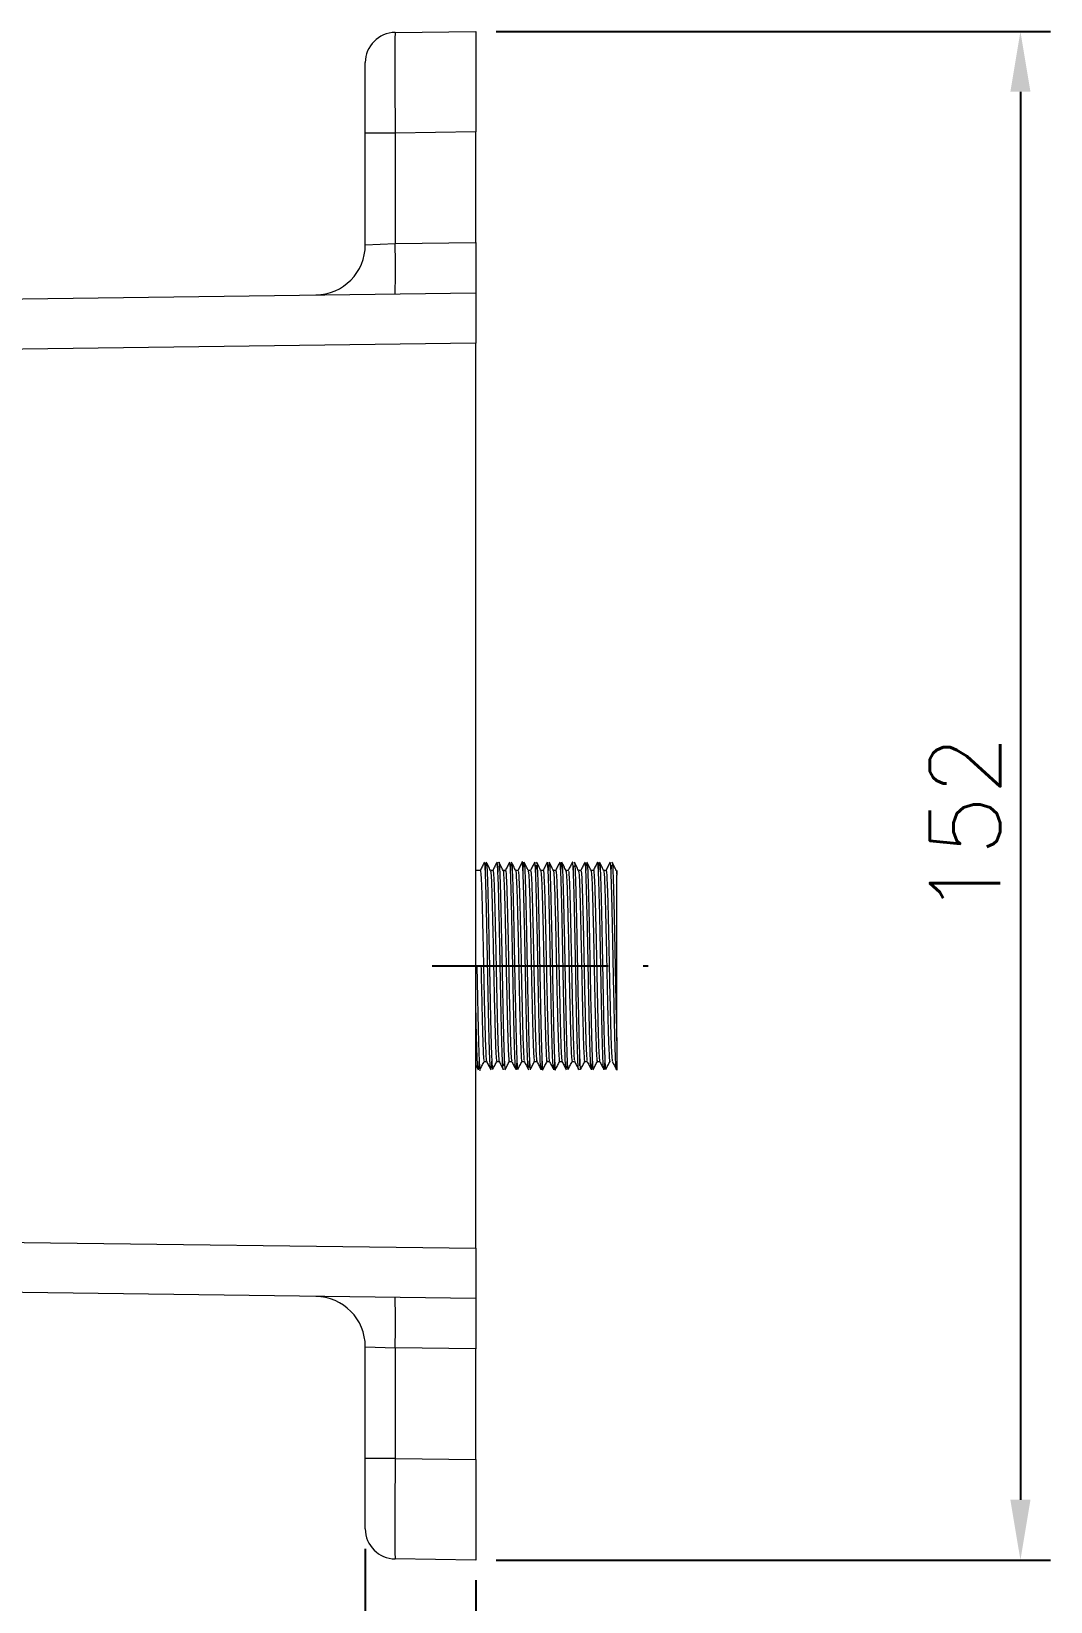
# Model space of a CAD drawing. Extents: x 14808 to 20058, y -13198 to -11680.
# Drawn here: x 18880.9 to 18931.6, y -12912.1 to -12834 of the extents above; entities that cross this region are included whole.
import ezdxf

# ---------------------------------------------------------------- set-up
doc = ezdxf.new("R2010")
doc.units = 0
doc.header["$LTSCALE"] = 7
doc.header["$MEASUREMENT"] = 0
doc.linetypes.add('CENTER', pattern=[2, 1.25, -0.25, 0.25, -0.25])
doc.layers.get('0').update_dxf_attribs({"color": 2, "linetype": 'CONTINUOUS'})
doc.layers.add('CL', color=1, linetype='CENTER')
doc.layers.add('D', color=2, linetype='CONTINUOUS')
doc.styles.add('GHS', font='romans', dxfattribs={"bigfont": 'ghs'})

# ---------------------------------------------------------------- blocks, each defined once
blk = doc.blocks.new('A$C6AAC44BB')
at = {"color": 7, "linetype": 'Continuous', "lineweight": 15}
for p, q in [((41.213, 40.455), (43.222, 40.481)), ((43.222, 40.481), (43.222, 37.981)), ((40.472, 37.955), (40.472, 39.705)), ((41.213, 37.955), (40.472, 37.955)), ((40.472, 35.179), (40.472, 37.955)), ((43.222, 37.981), (41.213, 37.955)), ((41.213, 37.955), (41.213, 35.205)), ((43.222, 35.231), (43.222, 37.981)), ((40.472, 35.179), (41.213, 35.205)), ((41.213, 35.205), (43.222, 35.231)), ((43.222, 35.231), (43.222, 33.981)), ((15.657, 33.62), (43.222, 33.981)), ((43.222, 33.981), (43.222, 32.731)), ((43.222, 32.731), (15.657, 32.37)), ((43.222, 10.231), (43.222, 32.731)), ((43.332, 19.626), (43.222, 19.626)), ((43.644, 19.626), (43.583, 19.626)), ((43.957, 19.626), (43.895, 19.626)), ((44.082, 19.557), (44.096, 19.8)), ((44.269, 19.626), (44.208, 19.626)), ((44.582, 19.626), (44.52, 19.626)), ((44.707, 19.556), (44.717, 19.758)), ((44.894, 19.626), (44.833, 19.626)), ((45.02, 19.561), (45.031, 19.773)), ((45.207, 19.626), (45.145, 19.626)), ((45.519, 19.626), (45.458, 19.626)), ((45.832, 19.626), (45.77, 19.626)), ((45.957, 19.557), (45.971, 19.796)), ((46.144, 19.626), (46.083, 19.626)), ((46.457, 19.626), (46.395, 19.626)), ((46.582, 19.554), (46.592, 19.753)), ((46.722, 19.626), (46.722, 19.508)), ((43.347, 17.251), (43.245, 17.251)), ((43.425, 14.876), (43.487, 14.876)), ((43.613, 14.945), (43.598, 14.703)), ((43.738, 14.876), (43.799, 14.876)), ((44.05, 14.876), (44.112, 14.876)), ((44.363, 14.876), (44.424, 14.876)), ((44.55, 14.943), (44.538, 14.724)), ((44.675, 14.876), (44.737, 14.876)), ((44.988, 14.876), (45.049, 14.876)), ((45.3, 14.876), (45.362, 14.876)), ((45.488, 14.944), (45.473, 14.699)), ((45.613, 14.876), (45.674, 14.876)), ((45.925, 14.876), (45.987, 14.876)), ((46.238, 14.876), (46.299, 14.876)), ((46.55, 14.876), (46.569, 14.876)), ((15.657, 10.592), (43.222, 10.231)), ((43.222, 10.231), (43.222, 8.981)), ((43.222, 8.981), (15.657, 9.342)), ((43.222, 8.981), (43.222, 7.731)), ((40.472, 7.783), (41.213, 7.758)), ((40.472, 5.007), (40.472, 7.783)), ((43.222, 7.731), (41.213, 7.758)), ((41.213, 7.758), (41.213, 5.007)), ((43.222, 4.981), (43.222, 7.731)), ((41.213, 5.007), (40.472, 5.007)), ((40.472, 3.257), (40.472, 5.007)), ((41.213, 5.007), (43.222, 4.981)), ((43.222, 4.981), (43.222, 2.481)), ((43.222, 2.481), (41.213, 2.507))]:
    blk.add_line(p, q, dxfattribs=at)
for centre, radius, start, end in [((41.222, 39.705), 0.75, 90.75, 180), ((39.222, 35.179), 1.25, 270.75, 0), ((17.336, 34.58), 23.885, 358.5007, 1.4993), ((39.222, 7.783), 1.25, 0, 89.25), ((17.336, 8.382), 23.885, 358.5007, 1.4993), ((41.222, 3.257), 0.75, 180, 269.25)]:
    blk.add_arc(centre, radius, start, end, dxfattribs=at)
for centre, major_axis, start_param, end_param in [((41.222, 37.955), (-0.01, 2.5), 0.000036, 1.570661), ((41.222, 5.008), (0.01, 2.5), 1.570932, 3.141557)]:
    blk.add_ellipse(centre, major_axis=major_axis, ratio=0.003926, start_param=start_param, end_param=end_param, dxfattribs=at)
for points, knots in [([(43.433, 19.831), (43.416, 19.796), (43.382, 19.728), (43.348, 19.66), (43.331, 19.626)], [0, 0, 0, 0, 0.504702, 1, 1, 1, 1]), ([(43.332, 19.621), (43.336, 19.608), (43.344, 19.581), (43.359, 19.32), (43.372, 18.91), (43.385, 18.372), (43.4, 17.75), (43.413, 17.089), (43.427, 16.441), (43.441, 15.855), (43.454, 15.371), (43.468, 15.043), (43.479, 14.882), (43.485, 14.894), (43.486, 14.896)], [0, 0, 0, 0, 0.082633, 0.172678, 0.261018, 0.349873, 0.43987, 0.527886, 0.617141, 0.707006, 0.794849, 0.884423, 0.974074, 1, 1, 1, 1]), ([(43.589, 14.708), (43.586, 14.705), (43.579, 14.691), (43.564, 14.977), (43.549, 15.486), (43.538, 15.979), (43.527, 16.509), (43.514, 17.144), (43.498, 18.019), (43.48, 18.81), (43.465, 19.418), (43.448, 19.793), (43.437, 19.808), (43.433, 19.815)], [0, 0, 0, 0, 0.045469, 0.152868, 0.260273, 0.346272, 0.367918, 0.475321, 0.582722, 0.690123, 0.797527, 0.904926, 1, 1, 1, 1]), ([(43.456, 19.552), (43.457, 19.573), (43.463, 19.756), (43.47, 19.79), (43.475, 19.82)], [0, 0, 0, 0, 0.117552, 1, 1, 1, 1]), ([(43.584, 19.624), (43.566, 19.659), (43.532, 19.728), (43.497, 19.797), (43.48, 19.831)], [0, 0, 0, 0, 0.499987, 1, 1, 1, 1]), ([(43.481, 19.797), (43.485, 19.79), (43.494, 19.773), (43.509, 19.416), (43.525, 18.812), (43.542, 18.054), (43.553, 17.473), (43.564, 16.895), (43.576, 16.281), (43.593, 15.525), (43.609, 14.974), (43.625, 14.676), (43.634, 14.697), (43.637, 14.706)], [0, 0, 0, 0, 0.071613, 0.178849, 0.28609, 0.393324, 0.487021, 0.500737, 0.607969, 0.71521, 0.822446, 0.929683, 1, 1, 1, 1]), ([(43.584, 19.61), (43.587, 19.598), (43.595, 19.572), (43.609, 19.319), (43.622, 18.91), (43.635, 18.372), (43.65, 17.75), (43.663, 17.089), (43.677, 16.441), (43.691, 15.855), (43.704, 15.372), (43.718, 15.041), (43.73, 14.877), (43.736, 14.893), (43.738, 14.898)], [0, 0, 0, 0, 0.070385, 0.160353, 0.248618, 0.337397, 0.427317, 0.515259, 0.604437, 0.694226, 0.781995, 0.871492, 0.961067, 1, 1, 1, 1]), ([(43.746, 19.831), (43.728, 19.796), (43.694, 19.728), (43.66, 19.66), (43.643, 19.626)], [0, 0, 0, 0, 0.5047353, 1, 1, 1, 1]), ([(43.644, 19.613), (43.645, 19.617), (43.65, 19.645), (43.66, 19.52), (43.675, 19.237), (43.688, 18.788), (43.702, 18.226), (43.716, 17.589), (43.729, 16.927), (43.743, 16.289), (43.757, 15.726), (43.77, 15.273), (43.784, 14.989), (43.794, 14.861), (43.798, 14.881), (43.799, 14.882)], [0, 0, 0, 0, 0.015448, 0.104557, 0.194506, 0.282422, 0.371886, 0.461655, 0.549484, 0.639221, 0.728729, 0.816623, 0.906552, 0.995717, 1, 1, 1, 1]), ([(43.901, 14.679), (43.901, 14.677), (43.895, 14.64), (43.884, 14.839), (43.867, 15.281), (43.851, 15.978), (43.833, 16.809), (43.817, 17.693), (43.799, 18.525), (43.783, 19.219), (43.766, 19.669), (43.753, 19.866), (43.746, 19.812), (43.745, 19.801)], [0, 0, 0, 0, 0.004909, 0.112277, 0.219648, 0.327018, 0.434387, 0.541759, 0.649126, 0.7565, 0.863868, 0.971239, 1, 1, 1, 1]), ([(43.769, 19.549), (43.772, 19.626), (43.775, 19.72), (43.779, 19.735), (43.779, 19.737)], [0, 0, 0, 0, 0.824627, 1, 1, 1, 1]), ([(43.793, 19.823), (43.794, 19.825), (43.799, 19.862), (43.811, 19.663), (43.828, 19.222), (43.844, 18.525), (43.862, 17.694), (43.878, 16.81), (43.895, 15.978), (43.911, 15.283), (43.928, 14.833), (43.941, 14.636), (43.948, 14.69), (43.95, 14.701)], [0, 0, 0, 0, 0.00473, 0.112161, 0.2196, 0.327033, 0.434467, 0.541905, 0.649337, 0.756778, 0.864208, 0.971647, 1, 1, 1, 1]), ([(43.896, 19.624), (43.879, 19.659), (43.844, 19.727), (43.81, 19.796), (43.793, 19.831)], [0, 0, 0, 0, 0.499988, 1, 1, 1, 1]), ([(43.896, 19.622), (43.896, 19.622), (43.901, 19.643), (43.91, 19.517), (43.925, 19.238), (43.938, 18.787), (43.952, 18.226), (43.966, 17.589), (43.979, 16.927), (43.993, 16.29), (44.007, 15.726), (44.02, 15.273), (44.034, 14.986), (44.044, 14.859), (44.05, 14.886), (44.05, 14.89)], [0, 0, 0, 0, 0.002202, 0.0913235, 0.1812848, 0.2692123, 0.3586882, 0.44847, 0.536311, 0.6260604, 0.7155803, 0.8034862, 0.8934269, 0.9826039, 1, 1, 1, 1]), ([(44.058, 19.831), (44.041, 19.796), (44.007, 19.728), (43.973, 19.66), (43.956, 19.626)], [0, 0, 0, 0, 0.504722, 1, 1, 1, 1]), ([(43.957, 19.605), (43.959, 19.61), (43.965, 19.627), (43.976, 19.467), (43.99, 19.14), (44.003, 18.659), (44.018, 18.076), (44.031, 17.428), (44.044, 16.767), (44.059, 16.143), (44.072, 15.602), (44.086, 15.191), (44.099, 14.934), (44.107, 14.904), (44.111, 14.891)], [0, 0, 0, 0, 0.036982, 0.126568, 0.216153, 0.303957, 0.393769, 0.483046, 0.571001, 0.660957, 0.749846, 0.838103, 0.928119, 1, 1, 1, 1]), ([(44.214, 14.705), (44.21, 14.712), (44.201, 14.729), (44.185, 15.087), (44.17, 15.691), (44.152, 16.482), (44.136, 17.358), (44.119, 18.221), (44.102, 18.978), (44.086, 19.529), (44.07, 19.826), (44.061, 19.804), (44.058, 19.796)], [0, 0, 0, 0, 0.07125, 0.178678, 0.286111, 0.393537, 0.500971, 0.608398, 0.715829, 0.823259, 0.930687, 1, 1, 1, 1]), ([(44.209, 19.624), (44.191, 19.659), (44.157, 19.727), (44.122, 19.796), (44.105, 19.831)], [0, 0, 0, 0, 0.499988, 1, 1, 1, 1]), ([(44.106, 19.794), (44.108, 19.798), (44.116, 19.811), (44.13, 19.525), (44.146, 18.98), (44.163, 18.222), (44.18, 17.359), (44.197, 16.483), (44.214, 15.692), (44.23, 15.084), (44.247, 14.708), (44.257, 14.694), (44.262, 14.687)], [0, 0, 0, 0, 0.045217, 0.152568, 0.259927, 0.367276, 0.474634, 0.581985, 0.689338, 0.796693, 0.904044, 1, 1, 1, 1]), ([(44.209, 19.607), (44.21, 19.609), (44.215, 19.622), (44.226, 19.465), (44.24, 19.14), (44.253, 18.659), (44.268, 18.076), (44.281, 17.428), (44.294, 16.767), (44.309, 16.143), (44.322, 15.603), (44.336, 15.19), (44.35, 14.924), (44.359, 14.894), (44.363, 14.88)], [0, 0, 0, 0, 0.0238064, 0.1134344, 0.2030623, 0.2909079, 0.3807625, 0.4700821, 0.5580791, 0.6480775, 0.7370088, 0.8253078, 0.9153662, 1, 1, 1, 1]), ([(44.371, 19.831), (44.353, 19.796), (44.319, 19.728), (44.285, 19.66), (44.268, 19.626)], [0, 0, 0, 0, 0.504758, 1, 1, 1, 1]), ([(44.269, 19.607), (44.272, 19.607), (44.28, 19.607), (44.292, 19.402), (44.306, 19.034), (44.319, 18.525), (44.334, 17.921), (44.347, 17.266), (44.36, 16.609), (44.375, 16.003), (44.388, 15.488), (44.402, 15.114), (44.414, 14.907), (44.421, 14.902), (44.423, 14.9)], [0, 0, 0, 0, 0.058764, 0.148679, 0.237755, 0.325874, 0.415885, 0.504528, 0.593035, 0.683057, 0.771273, 0.860232, 0.950183, 1, 1, 1, 1]), ([(44.526, 14.703), (44.525, 14.697), (44.518, 14.672), (44.504, 14.922), (44.488, 15.431), (44.471, 16.168), (44.454, 17.021), (44.438, 17.902), (44.42, 18.707), (44.404, 19.357), (44.387, 19.735), (44.376, 19.887), (44.37, 19.828), (44.37, 19.826)], [0, 0, 0, 0, 0.030747, 0.138142, 0.245545, 0.352941, 0.46034, 0.56774, 0.675137, 0.782538, 0.889933, 0.997336, 1, 1, 1, 1]), ([(44.394, 19.547), (44.395, 19.587), (44.403, 19.784), (44.41, 19.81), (44.415, 19.83)], [0, 0, 0, 0, 0.202918, 1, 1, 1, 1]), ([(44.521, 19.624), (44.504, 19.659), (44.469, 19.728), (44.435, 19.796), (44.418, 19.831)], [0, 0, 0, 0, 0.499987, 1, 1, 1, 1]), ([(44.418, 19.806), (44.423, 19.789), (44.433, 19.749), (44.449, 19.346), (44.465, 18.711), (44.483, 17.902), (44.499, 17.022), (44.516, 16.169), (44.533, 15.433), (44.549, 14.918), (44.564, 14.661), (44.572, 14.697), (44.575, 14.709)], [0, 0, 0, 0, 0.086172, 0.193638, 0.301107, 0.408571, 0.516042, 0.623504, 0.730976, 0.838439, 0.945906, 1, 1, 1, 1]), ([(44.521, 19.602), (44.523, 19.602), (44.53, 19.6), (44.542, 19.401), (44.556, 19.035), (44.569, 18.525), (44.584, 17.921), (44.597, 17.266), (44.61, 16.609), (44.625, 16.002), (44.638, 15.488), (44.652, 15.113), (44.665, 14.899), (44.672, 14.896), (44.675, 14.894)], [0, 0, 0, 0, 0.0458904, 0.1358008, 0.2248719, 0.3129873, 0.4029936, 0.4916318, 0.5801345, 0.6701528, 0.7583636, 0.847319, 0.9372654, 1, 1, 1, 1]), ([(44.683, 19.831), (44.666, 19.796), (44.632, 19.728), (44.598, 19.66), (44.581, 19.626)], [0, 0, 0, 0, 0.5047257, 1, 1, 1, 1]), ([(44.582, 19.619), (44.586, 19.608), (44.594, 19.583), (44.608, 19.327), (44.622, 18.921), (44.635, 18.385), (44.65, 17.764), (44.663, 17.104), (44.676, 16.454), (44.691, 15.867), (44.704, 15.381), (44.718, 15.048), (44.729, 14.884), (44.735, 14.895), (44.736, 14.897)], [0, 0, 0, 0, 0.0806468, 0.1706936, 0.2590932, 0.347886, 0.4378967, 0.5259516, 0.6151551, 0.705046, 0.7929064, 0.8824412, 0.972129, 1, 1, 1, 1]), ([(44.839, 14.685), (44.834, 14.713), (44.823, 14.773), (44.806, 15.212), (44.79, 15.869), (44.773, 16.689), (44.757, 17.571), (44.739, 18.417), (44.723, 19.135), (44.706, 19.623), (44.692, 19.853), (44.685, 19.807), (44.682, 19.794)], [0, 0, 0, 0, 0.097219, 0.204622, 0.312026, 0.419427, 0.526834, 0.634232, 0.741639, 0.84904, 0.956443, 1, 1, 1, 1]), ([(44.834, 19.624), (44.817, 19.658), (44.782, 19.727), (44.748, 19.796), (44.73, 19.831)], [0, 0, 0, 0, 0.499988, 1, 1, 1, 1]), ([(44.731, 19.808), (44.732, 19.813), (44.738, 19.844), (44.751, 19.618), (44.768, 19.137), (44.784, 18.417), (44.802, 17.573), (44.817, 16.69), (44.835, 15.872), (44.851, 15.203), (44.868, 14.793), (44.88, 14.624), (44.886, 14.682), (44.887, 14.689)], [0, 0, 0, 0, 0.018615, 0.126088, 0.23357, 0.341044, 0.448521, 0.555999, 0.663474, 0.770955, 0.878429, 0.985911, 1, 1, 1, 1]), ([(44.834, 19.608), (44.837, 19.597), (44.845, 19.573), (44.858, 19.326), (44.872, 18.921), (44.885, 18.385), (44.9, 17.764), (44.913, 17.104), (44.926, 16.454), (44.941, 15.867), (44.954, 15.381), (44.968, 15.046), (44.979, 14.878), (44.986, 14.893), (44.988, 14.898)], [0, 0, 0, 0, 0.066866, 0.156981, 0.245448, 0.334308, 0.424388, 0.51251, 0.601781, 0.69174, 0.779668, 0.869271, 0.959027, 1, 1, 1, 1]), ([(44.996, 19.831), (44.978, 19.796), (44.944, 19.728), (44.91, 19.66), (44.893, 19.626)], [0, 0, 0, 0, 0.504711, 1, 1, 1, 1]), ([(44.894, 19.615), (44.895, 19.618), (44.9, 19.646), (44.91, 19.525), (44.924, 19.246), (44.937, 18.799), (44.951, 18.24), (44.965, 17.604), (44.978, 16.942), (44.992, 16.303), (45.007, 15.738), (45.02, 15.281), (45.034, 14.993), (45.043, 14.863), (45.048, 14.883), (45.049, 14.884)], [0, 0, 0, 0, 0.013505, 0.10256, 0.19253, 0.280473, 0.369894, 0.459696, 0.547531, 0.637237, 0.726789, 0.814667, 0.904576, 0.993797, 1, 1, 1, 1]), ([(45.151, 14.693), (45.147, 14.714), (45.137, 14.758), (45.12, 15.17), (45.104, 15.812), (45.086, 16.623), (45.071, 17.504), (45.053, 18.355), (45.037, 19.086), (45.02, 19.595), (45.006, 19.845), (44.998, 19.806), (44.995, 19.793)], [0, 0, 0, 0, 0.088958, 0.196372, 0.303789, 0.411201, 0.518619, 0.626031, 0.733447, 0.84086, 0.948274, 1, 1, 1, 1]), ([(45.146, 19.624), (45.129, 19.659), (45.094, 19.728), (45.06, 19.797), (45.043, 19.831)], [0, 0, 0, 0, 0.499987, 1, 1, 1, 1]), ([(45.043, 19.801), (45.045, 19.807), (45.052, 19.835), (45.065, 19.591), (45.081, 19.088), (45.098, 18.356), (45.115, 17.505), (45.131, 16.623), (45.149, 15.815), (45.165, 15.16), (45.182, 14.773), (45.193, 14.618), (45.199, 14.677), (45.2, 14.68)], [0, 0, 0, 0, 0.028258, 0.135602, 0.242956, 0.350298, 0.457648, 0.564996, 0.672343, 0.779694, 0.887038, 0.994392, 1, 1, 1, 1]), ([(45.146, 19.624), (45.146, 19.624), (45.151, 19.645), (45.16, 19.522), (45.174, 19.247), (45.187, 18.799), (45.201, 18.24), (45.215, 17.604), (45.228, 16.942), (45.242, 16.303), (45.257, 15.737), (45.27, 15.282), (45.284, 14.991), (45.294, 14.861), (45.3, 14.887), (45.3, 14.891)], [0, 0, 0, 0, 0.0007381, 0.0897597, 0.1796964, 0.2676063, 0.3569934, 0.4467627, 0.5345645, 0.6242366, 0.7137558, 0.8016009, 0.891476, 0.980664, 1, 1, 1, 1]), ([(45.308, 19.831), (45.291, 19.796), (45.257, 19.728), (45.223, 19.66), (45.206, 19.626)], [0, 0, 0, 0, 0.504745, 1, 1, 1, 1]), ([(45.207, 19.605), (45.208, 19.61), (45.215, 19.629), (45.226, 19.472), (45.24, 19.149), (45.253, 18.671), (45.267, 18.089), (45.281, 17.443), (45.294, 16.781), (45.309, 16.157), (45.322, 15.613), (45.335, 15.198), (45.349, 14.936), (45.357, 14.904), (45.361, 14.89)], [0, 0, 0, 0, 0.035011, 0.124552, 0.214171, 0.301961, 0.391741, 0.481063, 0.568983, 0.658919, 0.747864, 0.836065, 0.926072, 1, 1, 1, 1]), ([(45.464, 14.709), (45.461, 14.706), (45.453, 14.695), (45.439, 14.988), (45.423, 15.541), (45.406, 16.303), (45.389, 17.167), (45.373, 18.042), (45.355, 18.829), (45.339, 19.431), (45.322, 19.797), (45.312, 19.807), (45.308, 19.812)], [0, 0, 0, 0, 0.048338, 0.155756, 0.263181, 0.3706, 0.478022, 0.585442, 0.692863, 0.800286, 0.907704, 1, 1, 1, 1]), ([(45.331, 19.553), (45.332, 19.571), (45.338, 19.751), (45.344, 19.787), (45.35, 19.819)], [0, 0, 0, 0, 0.097785, 1, 1, 1, 1]), ([(45.459, 19.624), (45.442, 19.658), (45.407, 19.727), (45.373, 19.796), (45.355, 19.831)], [0, 0, 0, 0, 0.4999872, 1, 1, 1, 1]), ([(45.356, 19.795), (45.36, 19.79), (45.368, 19.777), (45.384, 19.429), (45.4, 18.831), (45.417, 18.043), (45.434, 17.168), (45.45, 16.303), (45.468, 15.542), (45.484, 14.985), (45.499, 14.68), (45.508, 14.698), (45.512, 14.705)], [0, 0, 0, 0, 0.06752, 0.175052, 0.282588, 0.390117, 0.497656, 0.605184, 0.71272, 0.820252, 0.927784, 1, 1, 1, 1]), ([(45.459, 19.608), (45.46, 19.61), (45.465, 19.624), (45.476, 19.47), (45.49, 19.15), (45.503, 18.671), (45.517, 18.089), (45.531, 17.443), (45.544, 16.782), (45.559, 16.157), (45.572, 15.614), (45.585, 15.198), (45.6, 14.926), (45.609, 14.894), (45.613, 14.878)], [0, 0, 0, 0, 0.021063, 0.110724, 0.200461, 0.288368, 0.378268, 0.467709, 0.555746, 0.645801, 0.734864, 0.823182, 0.91331, 1, 1, 1, 1]), ([(45.621, 19.831), (45.603, 19.796), (45.569, 19.728), (45.535, 19.66), (45.518, 19.626)], [0, 0, 0, 0, 0.504725, 1, 1, 1, 1]), ([(45.519, 19.606), (45.522, 19.607), (45.529, 19.609), (45.542, 19.409), (45.556, 19.044), (45.569, 18.537), (45.583, 17.935), (45.597, 17.281), (45.61, 16.623), (45.625, 16.015), (45.638, 15.498), (45.651, 15.121), (45.664, 14.909), (45.671, 14.902), (45.673, 14.899)], [0, 0, 0, 0, 0.05678, 0.146675, 0.235808, 0.323886, 0.413889, 0.5026, 0.591044, 0.681071, 0.76934, 0.858241, 0.948209, 1, 1, 1, 1]), ([(45.776, 14.682), (45.776, 14.68), (45.77, 14.644), (45.758, 14.848), (45.741, 15.297), (45.725, 15.998), (45.707, 16.832), (45.692, 17.716), (45.674, 18.545), (45.658, 19.235), (45.641, 19.678), (45.628, 19.869), (45.621, 19.814), (45.62, 19.803)], [0, 0, 0, 0, 0.007714, 0.115089, 0.222467, 0.329844, 0.43722, 0.544599, 0.651973, 0.759354, 0.866729, 0.974107, 1, 1, 1, 1]), ([(45.644, 19.548), (45.647, 19.62), (45.651, 19.722), (45.654, 19.736), (45.655, 19.74)], [0, 0, 0, 0, 0.712646, 1, 1, 1, 1]), ([(45.668, 19.826), (45.668, 19.827), (45.674, 19.865), (45.685, 19.671), (45.703, 19.237), (45.719, 18.546), (45.736, 17.717), (45.752, 16.833), (45.77, 15.998), (45.786, 15.299), (45.803, 14.841), (45.816, 14.638), (45.823, 14.691), (45.825, 14.704)], [0, 0, 0, 0, 0.002534, 0.109735, 0.216944, 0.324149, 0.431354, 0.538563, 0.645766, 0.752977, 0.860178, 0.967387, 1, 1, 1, 1]), ([(45.771, 19.624), (45.754, 19.659), (45.719, 19.728), (45.685, 19.797), (45.668, 19.831)], [0, 0, 0, 0, 0.499987, 1, 1, 1, 1]), ([(45.771, 19.602), (45.773, 19.602), (45.78, 19.602), (45.792, 19.407), (45.806, 19.044), (45.819, 18.537), (45.833, 17.936), (45.847, 17.281), (45.86, 16.623), (45.875, 16.015), (45.888, 15.498), (45.901, 15.12), (45.915, 14.901), (45.922, 14.896), (45.925, 14.893)], [0, 0, 0, 0, 0.0443749, 0.1342207, 0.2233037, 0.3113328, 0.4012865, 0.4899479, 0.5783428, 0.6683205, 0.7565404, 0.845392, 0.9353097, 1, 1, 1, 1]), ([(45.933, 19.831), (45.916, 19.796), (45.882, 19.728), (45.848, 19.66), (45.831, 19.626)], [0, 0, 0, 0, 0.5046965, 1, 1, 1, 1]), ([(45.832, 19.618), (45.836, 19.607), (45.844, 19.586), (45.858, 19.334), (45.871, 18.932), (45.885, 18.398), (45.899, 17.779), (45.912, 17.119), (45.926, 16.468), (45.94, 15.879), (45.953, 15.39), (45.967, 15.054), (45.979, 14.886), (45.985, 14.895), (45.986, 14.898)], [0, 0, 0, 0, 0.078654, 0.168694, 0.25715, 0.345872, 0.435888, 0.523978, 0.613122, 0.70303, 0.790903, 0.880391, 0.970107, 1, 1, 1, 1]), ([(46.089, 14.704), (46.085, 14.713), (46.076, 14.734), (46.06, 15.1), (46.044, 15.71), (46.026, 16.505), (46.01, 17.381), (45.993, 18.243), (45.976, 18.996), (45.96, 19.54), (45.945, 19.829), (45.936, 19.804), (45.933, 19.795)], [0, 0, 0, 0, 0.074107, 0.181537, 0.28897, 0.396398, 0.503833, 0.611261, 0.718693, 0.826124, 0.933554, 1, 1, 1, 1]), ([(46.084, 19.624), (46.066, 19.659), (46.032, 19.727), (45.997, 19.796), (45.98, 19.831)], [0, 0, 0, 0, 0.4999874, 1, 1, 1, 1]), ([(45.981, 19.795), (45.983, 19.799), (45.991, 19.815), (46.005, 19.537), (46.021, 18.998), (46.038, 18.244), (46.055, 17.382), (46.071, 16.506), (46.089, 15.711), (46.105, 15.098), (46.122, 14.713), (46.132, 14.694), (46.137, 14.685)], [0, 0, 0, 0, 0.042362, 0.149851, 0.257347, 0.364834, 0.47233, 0.57982, 0.68731, 0.794804, 0.902293, 1, 1, 1, 1]), ([(46.084, 19.607), (46.087, 19.598), (46.095, 19.576), (46.108, 19.333), (46.121, 18.932), (46.135, 18.398), (46.149, 17.779), (46.162, 17.119), (46.176, 16.468), (46.19, 15.879), (46.203, 15.39), (46.217, 15.052), (46.229, 14.88), (46.236, 14.894), (46.238, 14.898)], [0, 0, 0, 0, 0.065606, 0.155648, 0.244106, 0.332831, 0.422849, 0.510942, 0.600088, 0.689999, 0.777875, 0.867364, 0.957083, 1, 1, 1, 1]), ([(46.246, 19.831), (46.228, 19.796), (46.194, 19.728), (46.16, 19.66), (46.143, 19.626)], [0, 0, 0, 0, 0.50473, 1, 1, 1, 1]), ([(46.144, 19.616), (46.145, 19.619), (46.15, 19.648), (46.16, 19.529), (46.174, 19.254), (46.187, 18.81), (46.201, 18.253), (46.215, 17.619), (46.228, 16.957), (46.242, 16.317), (46.256, 15.749), (46.269, 15.29), (46.283, 14.998), (46.293, 14.865), (46.298, 14.884), (46.299, 14.886)], [0, 0, 0, 0, 0.0115658, 0.1005644, 0.1905544, 0.2785275, 0.3679032, 0.4577376, 0.5455808, 0.6352533, 0.7248492, 0.8127141, 0.9026015, 0.9918775, 1, 1, 1, 1]), ([(46.401, 14.678), (46.4, 14.682), (46.393, 14.7), (46.379, 14.922), (46.363, 15.451), (46.346, 16.189), (46.329, 17.045), (46.313, 17.924), (46.295, 18.729), (46.279, 19.362), (46.261, 19.777), (46.251, 19.812), (46.245, 19.829)], [0, 0, 0, 0, 0.03366, 0.141058, 0.248463, 0.355863, 0.463265, 0.570668, 0.678068, 0.785473, 0.892871, 1, 1, 1, 1]), ([(46.269, 19.548), (46.27, 19.584), (46.277, 19.774), (46.284, 19.802), (46.289, 19.824)], [0, 0, 0, 0, 0.19218, 1, 1, 1, 1]), ([(46.396, 19.624), (46.379, 19.659), (46.344, 19.728), (46.31, 19.796), (46.293, 19.831)], [0, 0, 0, 0, 0.4999881, 1, 1, 1, 1]), ([(46.293, 19.804), (46.298, 19.789), (46.307, 19.754), (46.324, 19.36), (46.339, 18.73), (46.357, 17.925), (46.373, 17.046), (46.39, 16.19), (46.407, 15.451), (46.424, 14.928), (46.439, 14.663), (46.447, 14.697), (46.45, 14.709)], [0, 0, 0, 0, 0.083185, 0.190491, 0.2978, 0.405104, 0.512416, 0.619718, 0.72703, 0.834334, 0.941641, 1, 1, 1, 1]), ([(46.396, 19.624), (46.401, 19.598), (46.41, 19.547), (46.424, 19.249), (46.437, 18.812), (46.451, 18.253), (46.465, 17.619), (46.478, 16.957), (46.492, 16.317), (46.506, 15.749), (46.519, 15.291), (46.533, 14.995), (46.544, 14.862), (46.549, 14.887), (46.55, 14.892)], [0, 0, 0, 0, 0.088148, 0.178063, 0.265963, 0.355265, 0.445025, 0.532795, 0.622393, 0.711915, 0.799707, 0.88952, 0.978722, 1, 1, 1, 1]), ([(46.558, 19.831), (46.541, 19.796), (46.507, 19.728), (46.473, 19.66), (46.456, 19.626)], [0, 0, 0, 0, 0.504719, 1, 1, 1, 1]), ([(46.457, 19.605), (46.458, 19.611), (46.464, 19.631), (46.476, 19.478), (46.49, 19.158), (46.503, 18.683), (46.517, 18.103), (46.531, 17.457), (46.544, 16.796), (46.558, 16.17), (46.572, 15.624), (46.585, 15.206), (46.599, 14.939), (46.607, 14.904), (46.611, 14.889)], [0, 0, 0, 0, 0.033043, 0.122546, 0.212203, 0.299989, 0.389742, 0.479113, 0.567007, 0.656928, 0.745934, 0.834087, 0.924092, 1, 1, 1, 1]), ([(46.716, 14.671), (46.716, 14.671), (46.715, 14.671), (46.71, 14.673), (46.698, 14.783), (46.681, 15.222), (46.665, 15.89), (46.647, 16.712), (46.631, 17.595), (46.614, 18.438), (46.597, 19.151), (46.581, 19.632), (46.567, 19.856), (46.559, 19.808), (46.557, 19.795)], [0, 0, 0, 0, 0.000002, 0.004629, 0.110755, 0.216883, 0.323012, 0.429137, 0.535268, 0.641392, 0.747523, 0.853649, 0.959777, 1, 1, 1, 1]), ([(46.709, 19.624), (46.691, 19.659), (46.657, 19.728), (46.622, 19.796), (46.605, 19.831)], [0, 0, 0, 0, 0.4999871, 1, 1, 1, 1]), ([(46.606, 19.81), (46.607, 19.815), (46.613, 19.848), (46.625, 19.627), (46.642, 19.153), (46.659, 18.438), (46.676, 17.595), (46.692, 16.715), (46.708, 15.942), (46.718, 15.556), (46.722, 15.386)], [0, 0, 0, 0, 0.022582, 0.166625, 0.310681, 0.454726, 0.598774, 0.742825, 0.886871, 1, 1, 1, 1]), ([(46.709, 19.617), (46.709, 19.618), (46.714, 19.632), (46.718, 19.566), (46.722, 19.508)], [0, 0, 0, 0, 0.111172, 1, 1, 1, 1]), ([(46.722, 15.386), (46.722, 15.465), (46.722, 15.761), (46.722, 16.385), (46.722, 17.25), (46.722, 18.094), (46.722, 18.814), (46.722, 19.294), (46.722, 19.447), (46.722, 19.508)], [0, 0, 0, 0, 0.062923, 0.233953, 0.401226, 0.568661, 0.73081, 0.892998, 1, 1, 1, 1]), ([(43.222, 17.251), (43.225, 17.251), (43.231, 17.251), (43.238, 17.251), (43.243, 17.251), (43.244, 17.251), (43.245, 17.251)], [0, 0, 0, 0, 0.30464, 0.609281, 0.9139, 1, 1, 1, 1]), ([(43.245, 17.251), (43.245, 17.251), (43.249, 17.037), (43.258, 16.531), (43.274, 15.795), (43.29, 15.146), (43.308, 14.767), (43.319, 14.616), (43.324, 14.675), (43.325, 14.676)], [0, 0, 0, 0, 0.000004, 0.155706, 0.36554, 0.575375, 0.785197, 0.995037, 1, 1, 1, 1]), ([(43.347, 17.251), (43.352, 17.034), (43.361, 16.595), (43.375, 15.99), (43.388, 15.478), (43.402, 15.106), (43.415, 14.897), (43.422, 14.896), (43.425, 14.895)], [0, 0, 0, 0, 0.174889, 0.352628, 0.52671, 0.702476, 0.880048, 1, 1, 1, 1]), ([(43.276, 14.696), (43.272, 14.714), (43.262, 14.753), (43.245, 15.157), (43.233, 15.666), (43.225, 16.027), (43.222, 16.133)], [0, 0, 0, 0, 0.249155, 0.560106, 0.871064, 1, 1, 1, 1]), ([(46.722, 15.386), (46.722, 15.374), (46.722, 15.315), (46.722, 15.08), (46.722, 14.774), (46.722, 14.662), (46.722, 14.662), (46.722, 14.663)], [0, 0, 0, 0, 0.025395, 0.127073, 0.539121, 0.9509, 1, 1, 1, 1]), ([(43.301, 14.955), (43.299, 14.915), (43.292, 14.719), (43.285, 14.693), (43.279, 14.672)], [0, 0, 0, 0, 0.203231, 1, 1, 1, 1]), ([(43.324, 14.671), (43.341, 14.706), (43.376, 14.775), (43.41, 14.844), (43.427, 14.878)], [0, 0, 0, 0, 0.500013, 1, 1, 1, 1]), ([(43.486, 14.878), (43.503, 14.844), (43.538, 14.775), (43.572, 14.706), (43.589, 14.671)], [0, 0, 0, 0, 0.499987, 1, 1, 1, 1]), ([(43.637, 14.672), (43.654, 14.706), (43.688, 14.775), (43.723, 14.844), (43.74, 14.878)], [0, 0, 0, 0, 0.500012, 1, 1, 1, 1]), ([(43.799, 14.878), (43.816, 14.844), (43.85, 14.775), (43.885, 14.706), (43.902, 14.671)], [0, 0, 0, 0, 0.499987, 1, 1, 1, 1]), ([(43.925, 14.953), (43.922, 14.876), (43.919, 14.782), (43.916, 14.768), (43.916, 14.765)], [0, 0, 0, 0, 0.829105, 1, 1, 1, 1]), ([(43.949, 14.671), (43.966, 14.706), (44.001, 14.775), (44.035, 14.843), (44.052, 14.878)], [0, 0, 0, 0, 0.500013, 1, 1, 1, 1]), ([(44.111, 14.878), (44.128, 14.844), (44.163, 14.775), (44.197, 14.706), (44.214, 14.671)], [0, 0, 0, 0, 0.499987, 1, 1, 1, 1]), ([(44.238, 14.95), (44.238, 14.929), (44.231, 14.746), (44.225, 14.651), (44.219, 14.679), (44.219, 14.68)], [0, 0, 0, 0, 0.11366, 0.980052, 1, 1, 1, 1]), ([(44.262, 14.672), (44.279, 14.706), (44.313, 14.775), (44.348, 14.844), (44.365, 14.878)], [0, 0, 0, 0, 0.500013, 1, 1, 1, 1]), ([(44.424, 14.878), (44.441, 14.844), (44.475, 14.775), (44.51, 14.706), (44.527, 14.671)], [0, 0, 0, 0, 0.499987, 1, 1, 1, 1]), ([(44.574, 14.671), (44.591, 14.706), (44.626, 14.775), (44.66, 14.843), (44.677, 14.878)], [0, 0, 0, 0, 0.500013, 1, 1, 1, 1]), ([(44.736, 14.878), (44.753, 14.844), (44.788, 14.775), (44.822, 14.706), (44.839, 14.671)], [0, 0, 0, 0, 0.499987, 1, 1, 1, 1]), ([(44.863, 14.956), (44.861, 14.904), (44.853, 14.701), (44.846, 14.684), (44.84, 14.671)], [0, 0, 0, 0, 0.257533, 1, 1, 1, 1]), ([(44.886, 14.671), (44.904, 14.706), (44.938, 14.775), (44.973, 14.844), (44.99, 14.878)], [0, 0, 0, 0, 0.500013, 1, 1, 1, 1]), ([(45.049, 14.878), (45.066, 14.844), (45.1, 14.775), (45.135, 14.706), (45.152, 14.671)], [0, 0, 0, 0, 0.4999874, 1, 1, 1, 1]), ([(45.176, 14.955), (45.174, 14.912), (45.167, 14.714), (45.16, 14.69), (45.154, 14.671)], [0, 0, 0, 0, 0.21799, 1, 1, 1, 1]), ([(45.199, 14.671), (45.216, 14.706), (45.251, 14.775), (45.285, 14.844), (45.302, 14.878)], [0, 0, 0, 0, 0.5000118, 1, 1, 1, 1]), ([(45.361, 14.878), (45.378, 14.844), (45.413, 14.775), (45.447, 14.706), (45.464, 14.671)], [0, 0, 0, 0, 0.499987, 1, 1, 1, 1]), ([(45.511, 14.671), (45.529, 14.706), (45.563, 14.775), (45.598, 14.844), (45.615, 14.878)], [0, 0, 0, 0, 0.500013, 1, 1, 1, 1]), ([(45.674, 14.878), (45.691, 14.844), (45.725, 14.775), (45.76, 14.706), (45.777, 14.671)], [0, 0, 0, 0, 0.4999874, 1, 1, 1, 1]), ([(45.8, 14.952), (45.797, 14.868), (45.794, 14.784), (45.792, 14.769), (45.792, 14.769)], [0, 0, 0, 0, 0.997197, 1, 1, 1, 1]), ([(45.824, 14.672), (45.841, 14.706), (45.876, 14.775), (45.91, 14.844), (45.928, 14.878)], [0, 0, 0, 0, 0.500012, 1, 1, 1, 1]), ([(45.986, 14.878), (46.003, 14.844), (46.038, 14.775), (46.072, 14.706), (46.089, 14.671)], [0, 0, 0, 0, 0.4999874, 1, 1, 1, 1]), ([(46.113, 14.952), (46.112, 14.927), (46.106, 14.742), (46.099, 14.647), (46.094, 14.678), (46.093, 14.679)], [0, 0, 0, 0, 0.13157, 0.979756, 1, 1, 1, 1]), ([(46.136, 14.671), (46.154, 14.706), (46.188, 14.775), (46.223, 14.843), (46.24, 14.878)], [0, 0, 0, 0, 0.5000133, 1, 1, 1, 1]), ([(46.299, 14.878), (46.316, 14.844), (46.35, 14.775), (46.385, 14.706), (46.402, 14.671)], [0, 0, 0, 0, 0.4999873, 1, 1, 1, 1]), ([(46.425, 14.944), (46.421, 14.854), (46.413, 14.693), (46.406, 14.678), (46.403, 14.671)], [0, 0, 0, 0, 0.559845, 1, 1, 1, 1]), ([(46.449, 14.672), (46.466, 14.706), (46.501, 14.775), (46.535, 14.844), (46.553, 14.878)], [0, 0, 0, 0, 0.500013, 1, 1, 1, 1]), ([(46.611, 14.878), (46.628, 14.844), (46.663, 14.775), (46.697, 14.706), (46.714, 14.671)], [0, 0, 0, 0, 0.499987, 1, 1, 1, 1]), ([(43.222, 14.781), (43.223, 14.779), (43.241, 14.742), (43.26, 14.706), (43.277, 14.671)], [0, 0, 0, 0, 0.053263, 1, 1, 1, 1])]:
    blk.add_open_spline(points, degree=3, knots=knots, dxfattribs=at)

msp = doc.modelspace()

# ---------------------------------------------------------------- linework, layer by layer
at = {"layer": 'CL'}
msp.add_line((18900.821, -12880.47), (18911.571, -12880.47), dxfattribs=at)
at = {"layer": 'D'}
for p, q in [((18904.004, -12834.01), (18931.571, -12834.01)), ((18930.071, -12837.01), (18930.071, -12907.01)), ((18897.504, -12909.457), (18897.504, -12925.5)), ((18904.004, -12910.01), (18931.571, -12910.01)), ((18903.004, -12911.01), (18903.004, -12937)), ((18903.004, -12911.01), (18903.004, -12951.25)), ((18903.004, -12911.01), (18903.004, -12925.5))]:
    msp.add_line(p, q, dxfattribs=at)
for points in [[(18929.571, -12837.01), (18930.571, -12837.01), (18930.071, -12834.01)], [(18929.571, -12907.01), (18930.571, -12907.01), (18930.071, -12910.01)]]:
    msp.add_solid(points, dxfattribs=at)

# ---------------------------------------------------------------- block references
at = {"xscale": 2, "yscale": 2, "zscale": 2}
msp.add_blockref('A$C6AAC44BB', (18816.559, -12914.972), dxfattribs=at)

# ---------------------------------------------------------------- texts
at = {"layer": 'D', "insert": (18927.321, -12873.5), "char_height": 3.5, "attachment_point": 5, "rotation": 90, "style": 'GHS'}
msp.add_mtext('\\A1;152', dxfattribs=at)

doc.saveas('drawing.dxf')
